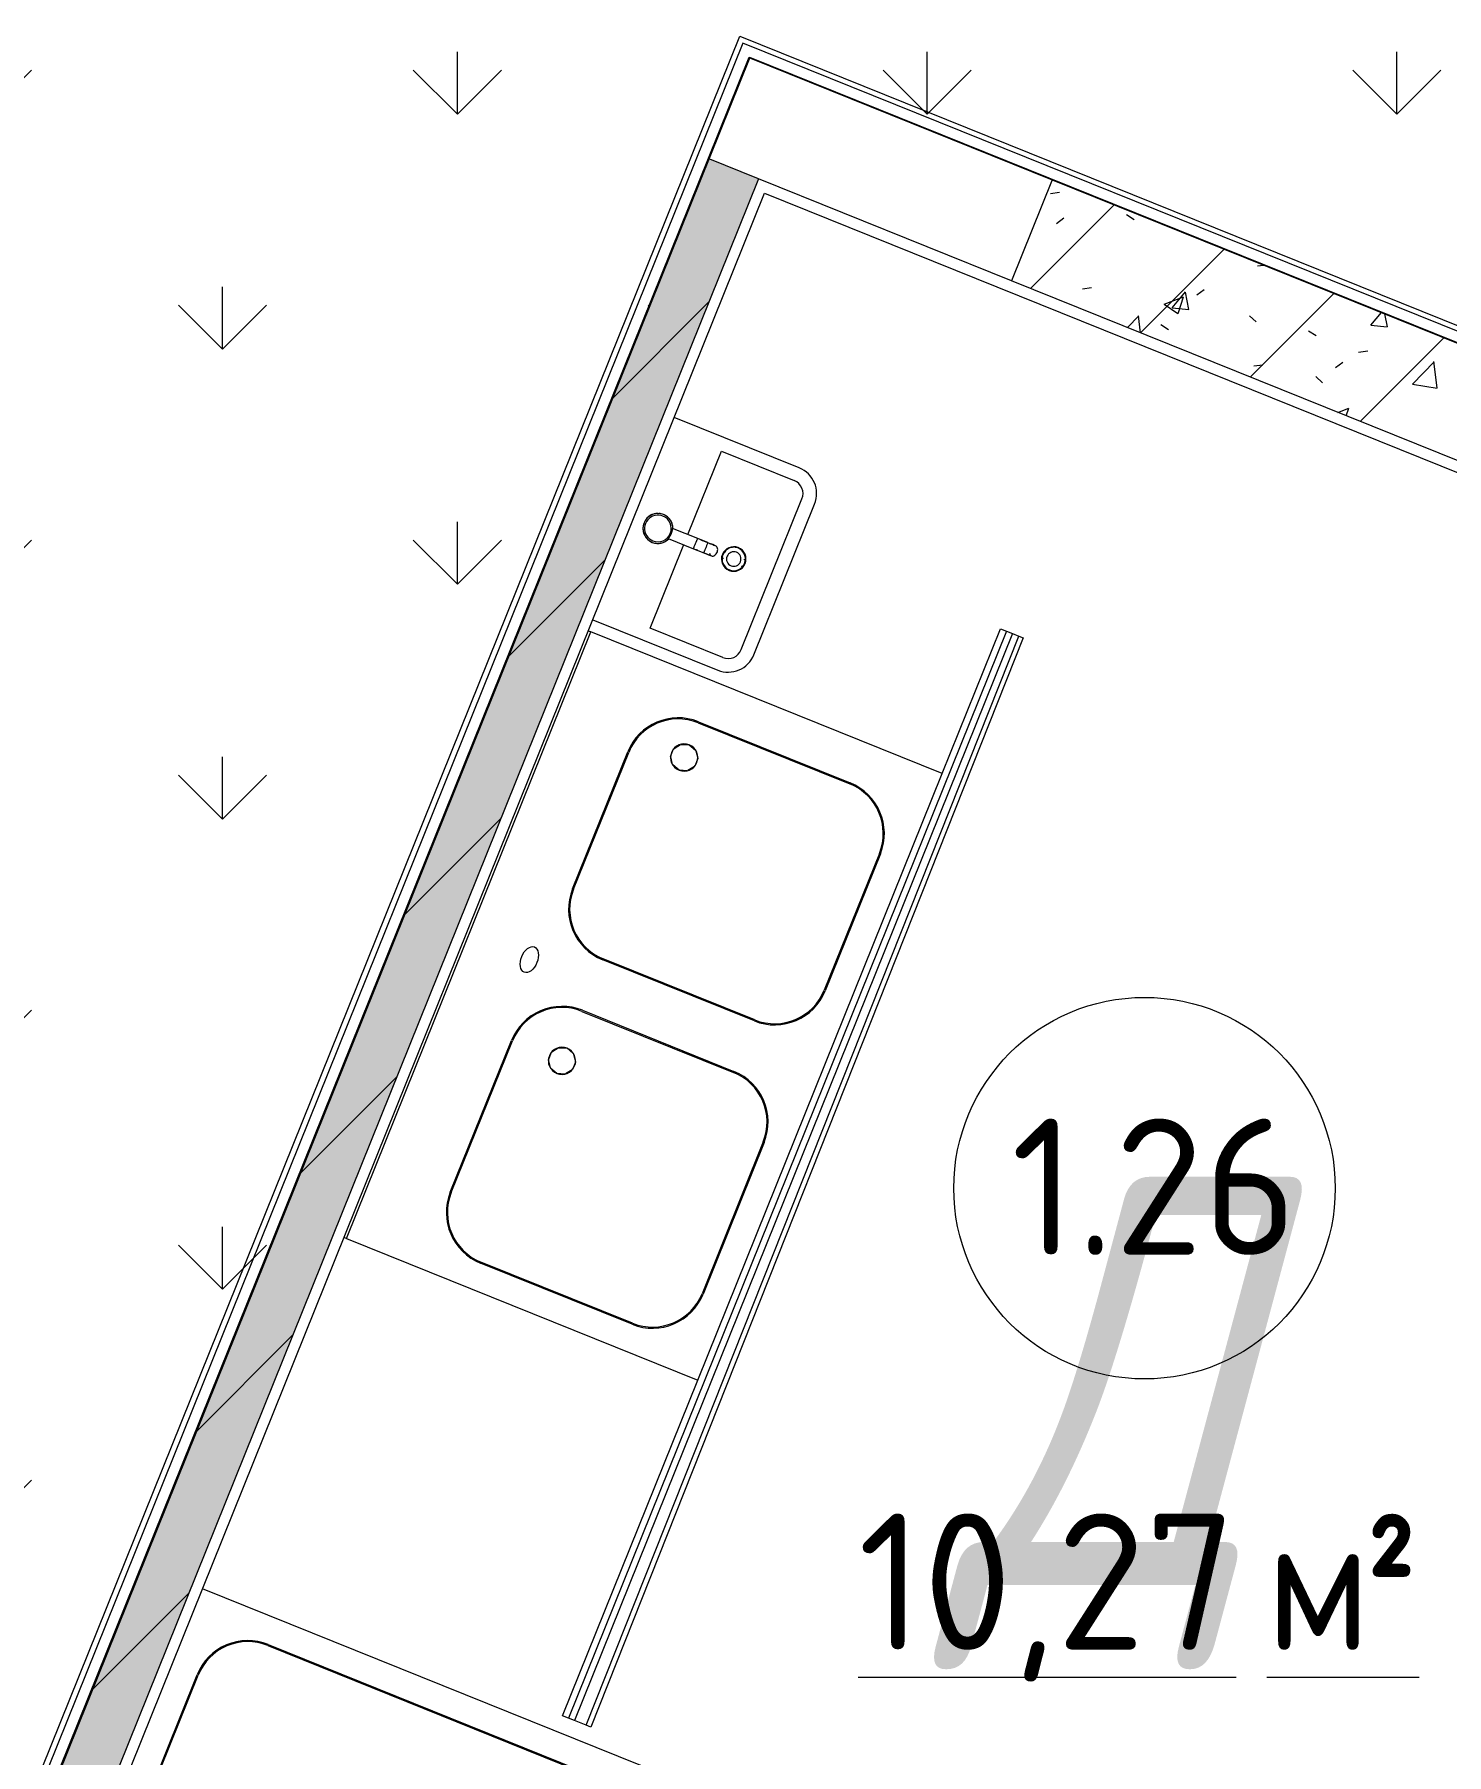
# Model space of a CAD drawing. Header units: millimetres. Extents: x -584918 to 2941280, y 3000189 to 4229862.
# Drawn here: x 206892 to 209483, y 3665763 to 3668918 of the extents above; entities that cross this region are included whole.
import ezdxf

# ---------------------------------------------------------------- set-up
doc = ezdxf.new("R2010")
doc.units = ezdxf.units.MM
for name, color, linetype, lineweight in [('Марки помещений', 7, 'Continuous', 0), ('Оборудование', 7, 'Continuous', 0), ('Сантехника', 7, 'Continuous', 0), ('Стены внутренние', 7, 'Continuous', 0), ('Стены несущие', 7, 'Continuous', 0), ('Стены отделка', 7, 'Continuous', 0), ('экспертиза ДУ категории', 1, 'Continuous', 0), ('экспертиза условные обозначения', 1, 'Continuous', 0)]:
    doc.layers.add(name, color=color, linetype=linetype, lineweight=lineweight)
doc.styles.add('GOST Common_2', font='', dxfattribs={"height": 500})
doc.styles.add('GOST Common_3', font='', dxfattribs={"width": 0.9, "height": 500})
doc.styles.add('mytext', font='isocpeur.ttf', dxfattribs={"width": 0.8, "oblique": 14.999978})
doc.styles.get('GOST Common_2').set_extended_font_data('GOST Common')
doc.styles.get('GOST Common_3').set_extended_font_data('GOST Common')
pattern_1 = [(45, (192051.36, 3643581.32), (-141.4214, 141.4214), [])]
pattern_2 = [(50, (192051.36, 3643581.32), (364.368, -31.8783), [38.1, -419.1]), (355, (192051.36, 3643581.3), (-70.486, 382.1133), [30.48, -335.28]), (100.451, (192081.73, 3643578.66), (293.885, 350.2334), [32.38, -356.18]), (46.184, (192051.36, 3643682.9), (542.1585, -84.086), [57.15, -628.65]), (96.636, (192096.54, 3643675.9), (474.805, 494.855), [48.57, -534.27]), (351.184, (192051.36, 3643682.9), (474.81, 494.85), [45.72, -502.92]), (21, (192102.16, 3643657.52), (303.2285, -204.5305), [38.1, -419.1]), (326, (192102.16, 3643657.5), (123.604, 368.376), [30.48, -335.28]), (71.451, (192127.43, 3643640.47), (426.834, 163.8427), [32.38, -356.18]), (37.5, (192051.36, 3643581.32), (6.17665, 169.11015), [16.764, -314.452, 16.764, -323.596, -336.55]), (37.5, (192051.36, 3643581.32), (6.17665, 169.11015), [-671.576, 16.764, -319.786]), (7.5, (192051.36, 3643581.32), (133.6389, 200.3615), [16.764, -177.292, 16.764, -306.832, -128.27]), (7.5, (192051.36, 3643581.32), (133.6389, 200.3615), [-517.652, 16.764, -111.506]), (327.5, (191938.08, 3643581.32), (271.1818, -11.45836), [16.764, -110.236, 16.764, -379.476, -525.78]), (327.5, (191938.08, 3643581.32), (271.1818, -11.45836), [-523.24, 16.764, -509.016]), (317.5, (191887.28, 3643581.32), (296.2585, 50.8528), [16.764, -148.336, 16.764, -246.38, -373.38]), (317.5, (191887.28, 3643581.32), (296.2585, 50.8528), [-428.244, 16.764, -356.616])]

# ---------------------------------------------------------------- blocks, each defined once
blk = doc.blocks.new('VK_02_Мойка - Рукомойник-V174-АР Этаж 01')
at = {"layer": 'Сантехника', "color": 253, "true_color": 0xaaaaaa}
for p, q in [((-200, -1.8), (-200, -249)), ((200, -249), (200, -1.8)), ((-175, -249), (-175, -105)), ((-175, -105), (-9.9, -105)), ((9.9, -105), (175, -105)), ((175, -105), (175, -249)), ((-149, -275), (149, -275)), ((-149, -300), (149, -300))]:
    blk.add_line(p, q, dxfattribs=at)
for centre, radius, start, end in [((-149, -249), 51, 180, 270), ((-149, -249), 26, 180, 270), ((149, -249), 26, 270, 360), ((149, -249), 51, 270, 360)]:
    blk.add_arc(centre, radius, start, end, dxfattribs=at)
blk = doc.blocks.new('МС_03-03_Смеситель_Однокрановый - МС_03-03_Смеситель_Однокрановый-V175-АР Этаж 01')
at = {"layer": 'Сантехника', "color": 253, "true_color": 0xaaaaaa}
for p, q in [((-10, -24.6), (-10, -74.6)), ((10, -74.6), (10, -24.6)), ((-10, -74.6), (-10, -94.6)), ((-10, -74.6), (-10, -80.8)), ((-10, -83.3), (-10, -98.3)), ((-10, -94.6), (-9.9, -94.6)), ((10, -94.6), (10, -74.6)), ((10, -80.8), (10, -74.6)), ((10, -98.3), (10, -83.3)), ((-10, -108.1), (-10, -109.9)), ((10, -109.9), (10, -108.1))]:
    blk.add_line(p, q, dxfattribs=at)
at = {"layer": 'Сантехника', "color": 253, "true_color": 0xaaaaaa, "flags": 128}
for points in [[(-10, -83.3), (-10, -82), (-10, -80.8)], [(-10, -80.8), (-10, -82), (-10, -83.3)], [(9.9, -94.6), (9.5, -94.6), (8.9, -94.6), (8.1, -94.6), (7.1, -94.6), (5.9, -94.6), (4.5, -94.6), (3.1, -94.6), (1.6, -94.6), (0, -94.6), (-1.6, -94.6), (-3.1, -94.6), (-4.5, -94.6), (-5.9, -94.6), (-7.1, -94.6), (-8.1, -94.6), (-8.9, -94.6), (-9.5, -94.6), (-9.9, -94.6), (-10, -94.6)], [(10, -80.8), (10, -82), (10, -83.3)], [(10, -83.3), (10, -82), (10, -80.8)], [(-10, -108.1), (-10, -104.4), (-10, -98.3)], [(-10, -98.3), (-10, -104.4), (-10, -108.1)], [(-7, -104.8), (-8.1, -105.7), (-9.1, -107), (-9.8, -108.4), (-10, -109.9)], [(-10, -109.9), (-9.8, -111.5), (-9.1, -112.9), (-8.1, -114.2), (-6.7, -115.3), (-5, -116.2), (-3.1, -116.8), (-1, -117.2), (1, -117.2), (3.1, -116.8), (5, -116.2), (6.7, -115.3), (8.1, -114.2), (9.1, -112.9), (9.8, -111.5), (10, -109.9)], [(10, -109.9), (9.8, -108.4), (9.1, -107)], [(10, -98.3), (10, -104.4), (10, -108.1)], [(10, -108.1), (10, -104.4), (10, -98.3)]]:
    blk.add_lwpolyline(points, dxfattribs=at)
at = {"layer": 'Сантехника', "color": 253, "true_color": 0xaaaaaa}
for radius, start, end in [(27.5, 360, 180), (27.5, 165, 180), (27.5, 180, 248.3704), (27.5, 180, 198.023), (27.5, 143.312, 156.6878), (24.5, 36, 180), (24.5, 180, 360), (27.5, 101.9769, 138.0229), (27.5, 83.3119, 96.6877), (27.5, 41.9768, 78.0228), (24.5, 360, 34.2157), (27.5, 23.3117, 36.6875), (27.5, 0, 18.0226), (27.5, 203.3122, 216.688), (27.5, 221.9771, 248.4991), (27.5, 291.6291, 360), (27.5, 291.5009, 318.0232), (27.5, 323.3125, 336.6883), (27.5, 345, 360)]:
    blk.add_arc((0, 0), radius, start, end, dxfattribs=at)
for points, knots in [([(10, -24.6), (9.8, -24.6), (9.5, -24.6), (9, -24.7), (8.6, -24.8), (8.4, -24.9), (8, -25), (7.4, -25.1), (6.7, -25.3), (6.2, -25.4), (5.9, -25.4), (5.4, -25.5), (4.7, -25.6), (3.7, -25.8), (2.6, -25.9), (0.8, -26), (-0.8, -26), (-2.5, -25.9), (-3.5, -25.8), (-4.4, -25.7), (-5, -25.6), (-5.5, -25.5), (-5.9, -25.4), (-6.2, -25.4), (-6.4, -25.3), (-6.6, -25.3), (-7, -25.2), (-7.5, -25.1), (-8, -25), (-8.3, -24.9), (-8.6, -24.8), (-8.8, -24.8), (-9.1, -24.7), (-9.4, -24.6), (-9.7, -24.6), (-9.9, -24.6), (-10, -24.6)], [-1, -1, -1, -1, -0.958333, -0.916667, -0.895833, -0.885417, -0.875, -0.833333, -0.791667, -0.78125, -0.770833, -0.75, -0.708333, -0.666667, -0.611111, -0.555556, -0.444444, -0.388889, -0.333333, -0.305556, -0.277778, -0.25, -0.236111, -0.222222, -0.215278, -0.208333, -0.194444, -0.166667, -0.138889, -0.125, -0.111111, -0.097222, -0.083333, -0.055556, -0.027778, 0, 0, 0, 0]), ([(-9.9, -74.6), (-9.8, -74.6), (-9.5, -74.5), (-8.9, -74.5), (-8.1, -74.4), (-7.1, -74.4), (-5.5, -74.3), (-2.2, -74.2), (3.3, -74.2), (7.7, -74.4), (9.4, -74.5), (9.8, -74.6), (9.9, -74.6)], [0.05, 0.05, 0.05, 0.05, 0.1, 0.15, 0.2, 0.25, 0.3, 0.4, 0.6, 0.8, 0.9, 0.95, 0.95, 0.95, 0.95])]:
    blk.add_open_spline(points, degree=3, knots=knots, dxfattribs=at)
blk = doc.blocks.new('МС_03-04_Сифон_Бутылочный - Для умывальника_Гофрированный выпуск_DN1-V176-АР Этаж 01')
at = {"layer": 'Сантехника', "color": 253, "true_color": 0xaaaaaa}
for radius, start, end in [(22.5, 0, 180), (22.5, 180, 0), (21.5, 0, 180), (21.5, 180, 285.3405), (20, 158.285, 164.9916), (13.3, 0, 180), (13.3, 180, 0), (21.5, 288, 360), (20, 15.0084, 21.715), (20, 197.6203, 201.715), (20, 338.285, 344.9916)]:
    blk.add_arc((0, 0), radius, start, end, dxfattribs=at)
blk = doc.blocks.new('VM_Ванная моечная 2-секционная - ГхШ 700х1200-V183-АР Этаж 01')
at = {"layer": 'Сантехника'}
for p, q in [((-600, -5), (-600, 0)), ((600, 0), (600, -5)), ((-600, -5), (-600, -700)), ((-600, -5), (600, -5)), ((600, -700), (600, -5)), ((-450, -150), (-150, -150)), ((-450, -152), (-150, -152)), ((150, -150), (420.7, -150)), ((150, -152), (420.7, -152)), ((-550, -550), (-550, -250)), ((-548, -550), (-548, -250)), ((-52, -250), (-52, -550)), ((-50, -250), (-50, -550)), ((50, -550), (50, -250)), ((52, -550), (52, -250)), ((518.7, -250), (518.7, -550)), ((520.7, -250), (520.7, -550)), ((-150, -648), (-450, -648)), ((-150, -650), (-450, -650)), ((420.7, -648), (150, -648)), ((420.7, -650), (150, -650)), ((-600, -700), (600, -700))]:
    blk.add_line(p, q, dxfattribs=at)
at = {"layer": 'Сантехника', "color": 253, "true_color": 0xaaaaaa}
for p, q in [((-175, -250), (-170.4, -235.9)), ((-170.4, -264.1), (-175, -250)), ((-169.6, -234.9), (-158.2, -226.6)), ((-157.4, -226.2), (-142.6, -226.2)), ((-141.8, -226.6), (-130.4, -234.9)), ((-129.6, -235.9), (-125, -250)), ((-125, -250), (-129.6, -264.1)), ((425, -250), (429.6, -235.9)), ((429.6, -264.1), (425, -250)), ((430.4, -234.9), (441.8, -226.6)), ((442.6, -226.2), (457.4, -226.2)), ((458.2, -226.6), (469.6, -234.9)), ((470.4, -235.9), (475, -250)), ((475, -250), (470.4, -264.1)), ((-158.2, -273.4), (-169.6, -265.1)), ((-142.6, -273.8), (-157.4, -273.8)), ((-130.4, -265.1), (-141.8, -273.4)), ((441.8, -273.4), (430.4, -265.1)), ((457.4, -273.8), (442.6, -273.8)), ((469.6, -265.1), (458.2, -273.4))]:
    blk.add_line(p, q, dxfattribs=at)
at = {"layer": 'Сантехника', "flags": 128}
for points in [[(-25, -125), (-24.5, -122.1), (-23.1, -119.3), (-20.8, -116.7), (-17.7, -114.4), (-13.9, -112.5), (-9.6, -111.1), (-4.9, -110.3), (0, -110), (4.9, -110.3), (9.6, -111.1), (13.9, -112.5), (17.7, -114.4), (20.8, -116.7), (23.1, -119.3), (24.5, -122.1), (25, -125)], [(25, -125), (24.5, -127.9), (23.1, -130.7), (20.8, -133.3), (17.7, -135.6), (13.9, -137.5), (9.6, -138.9), (4.9, -139.7), (0, -140), (-4.9, -139.7), (-9.6, -138.9), (-13.9, -137.5), (-17.7, -135.6), (-20.8, -133.3), (-23.1, -130.7), (-24.5, -127.9), (-25, -125)]]:
    blk.add_lwpolyline(points, dxfattribs=at)
at = {"layer": 'Сантехника'}
for centre, radius, start, end in [((-450, -250), 100, 90, 180), ((-450, -250), 98, 90, 180), ((-150, -250), 100, 360, 90), ((-150, -250), 98, 0, 90), ((150, -250), 100, 90, 180), ((150, -250), 98, 90, 180), ((420.7, -250), 100, 0, 90), ((420.7, -250), 98, 0, 90), ((-150, -250), 25, 0, 180), ((-150, -250), 25, 180, 360), ((450, -250), 25, 0, 180), ((450, -250), 25, 180, 360), ((-450, -550), 100, 180, 270), ((-450, -550), 98, 180, 270), ((-150, -550), 98, 270, 0), ((-150, -550), 100, 270, 0), ((150, -550), 100, 180, 270), ((150, -550), 98, 180, 270), ((420.7, -550), 100, 270, 0), ((420.7, -550), 98, 270, 0)]:
    blk.add_arc(centre, radius, start, end, dxfattribs=at)
blk = doc.blocks.new('Лоток GRENT S - Лоток GRENT 2150-1220570-АР Этаж 01')
at = {"layer": 'Оборудование'}
for p, q in [((16624.5, 24242.5), (15820.8, 22248.3)), ((16635.1, 24238.2), (15831.5, 22244)), ((16506.4, 23981.6), (16613.3, 24247)), ((16613.3, 24247), (16624.5, 24242.5)), ((16624.5, 24242.5), (16635.1, 24238.2)), ((16635.1, 24238.2), (16646.8, 24233.5)), ((15853.2, 22235.3), (16646.8, 24233.5)), ((16655.1, 24230.2), (15861.4, 22232)), ((16646.8, 24233.5), (16655.1, 24230.2)), ((15809.7, 22252.8), (16057.8, 22868.6)), ((15820.8, 22248.3), (15809.7, 22252.8)), ((15831.5, 22244), (15820.8, 22248.3)), ((15853.2, 22235.3), (15831.5, 22244)), ((15861.4, 22232), (15853.2, 22235.3))]:
    blk.add_line(p, q, dxfattribs=at)
blk = doc.blocks.new('VM_Ванная котломоечная - ГхШ 700х735-1223762-АР Этаж 01')
at = {"layer": 'Сантехника'}
for p, q in [((-600, -5), (-600, 0)), ((-600, -5), (-600, -700)), ((-600, -5), (600, -5)), ((-450, -50), (450, -50)), ((-450, -52), (450, -52)), ((-550, -550), (-550, -150)), ((-548, -550), (-548, -150)), ((548, -150), (548, -550)), ((550, -150), (550, -550)), ((450, -648), (-450, -648)), ((450, -650), (-450, -650)), ((-600, -700), (600, -700))]:
    blk.add_line(p, q, dxfattribs=at)
at = {"layer": 'Сантехника', "color": 253, "true_color": 0xaaaaaa}
for p, q in [((442.6, -126.2), (457.4, -126.2)), ((425, -150), (429.6, -135.9)), ((429.6, -164.1), (425, -150)), ((430.4, -134.9), (441.8, -126.6)), ((458.2, -126.6), (469.6, -134.9)), ((470.4, -135.9), (475, -150)), ((475, -150), (470.4, -164.1)), ((441.8, -173.4), (430.4, -165.1)), ((457.4, -173.8), (442.6, -173.8)), ((469.6, -165.1), (458.2, -173.4))]:
    blk.add_line(p, q, dxfattribs=at)
at = {"layer": 'Сантехника', "flags": 128}
for points in [[(275, -30), (275.5, -27.1), (276.9, -24.3), (279.2, -21.7), (282.3, -19.4), (286.1, -17.5), (290.4, -16.1), (295.1, -15.3), (300, -15), (304.9, -15.3), (309.6, -16.1), (313.9, -17.5), (317.7, -19.4), (320.8, -21.7), (323.1, -24.3), (324.5, -27.1), (325, -30)], [(325, -30), (324.5, -32.9), (323.1, -35.7), (320.8, -38.3), (317.7, -40.6), (313.9, -42.5), (309.6, -43.9), (304.9, -44.7), (300, -45), (295.1, -44.7), (290.4, -43.9), (286.1, -42.5), (282.3, -40.6), (279.2, -38.3), (276.9, -35.7), (275.5, -32.9), (275, -30)]]:
    blk.add_lwpolyline(points, dxfattribs=at)
at = {"layer": 'Сантехника'}
for centre, radius, start, end in [((-450, -150), 100, 90, 180), ((-450, -150), 98, 90, 180), ((450, -150), 100, 360, 90), ((450, -150), 98, 0, 90), ((450, -150), 25, 0, 180), ((450, -150), 25, 180, 360), ((-450, -550), 100, 180, 270), ((-450, -550), 98, 180, 270), ((450, -550), 98, 270, 0), ((450, -550), 100, 270, 0)]:
    blk.add_arc(centre, radius, start, end, dxfattribs=at)
blk = doc.blocks.new('ВК_Домодедово_rvt-1-АР Этаж 01')
at = {"layer": 'Оборудование', "color": 253, "lineweight": 9, "true_color": 0xaaaaaa}
blk.add_blockref('Лоток GRENT S - Лоток GRENT 2150-1220570-АР Этаж 01', (0, 0), dxfattribs=at)
at = {"layer": 'Сантехника', "color": 253, "lineweight": 9, "true_color": 0xaaaaaa}
for name, p, rotation in [('VK_02_Мойка - Рукомойник-V174-АР Этаж 01', (15938.3, 24449.6), 68.05130091645765), ('МС_03-03_Смеситель_Однокрановый - МС_03-03_Смеситель_Однокрановый-V175-АР Этаж 01', (15984.7, 24430.9), 68.05130091645765), ('МС_03-04_Сифон_Бутылочный - Для умывальника_Гофрированный выпуск_DN1-V176-АР Этаж 01', (16123.8, 24374.8), 158.0513009164576), ('VM_Ванная моечная 2-секционная - ГхШ 700х1200-V183-АР Этаж 01', (15632.8, 23686.7), 68.05130091645731), ('VM_Ванная котломоечная - ГхШ 700х735-1223762-АР Этаж 01', (15443.8, 21612.4), 158.0513009164568)]:
    blk.add_blockref(name, p, dxfattribs=dict(at, rotation=rotation))
blk = doc.blocks.new('ASVP_Марка_Помещение_ДваЗначения - Номер Площадь-685795-АР Этаж 01')
at = {"layer": 'Марки помещений'}
blk.add_circle((0, 0), 3.5, dxfattribs=at)

msp = doc.modelspace()

# ---------------------------------------------------------------- hatches: boundary and pattern name
at = {"layer": 'Стены внутренние'}
h = msp.add_hatch(dxfattribs=at)
h.set_pattern_fill('FP_1', color=256, style=0, pattern_type=2)
h.set_pattern_definition(pattern_1)
h.paths.add_polyline_path([(205155.897, 3661047.595), (205716.561, 3662438.873), (205623.81, 3662476.251), (205063.145, 3661084.973), (205128.415, 3661058.67)])
h.paths.add_polyline_path([(206127.715, 3663459.144), (208220.862, 3668653.25), (208128.111, 3668690.628), (206034.963, 3663496.522), (206120.24, 3663462.157)])
h = msp.add_hatch(dxfattribs=at)
h.set_pattern_fill('FP_2', color=256, style=0, pattern_type=2)
h.set_pattern_definition(pattern_2)
h.paths.add_polyline_path([(205155.897, 3661047.595), (205716.561, 3662438.873), (205623.81, 3662476.251), (205063.145, 3661084.973), (205128.415, 3661058.67)])
h.paths.add_polyline_path([(206127.715, 3663459.144), (208220.862, 3668653.25), (208128.111, 3668690.628), (206034.963, 3663496.522), (206120.24, 3663462.157)])
h = msp.add_hatch(dxfattribs=at)
h.set_pattern_fill('FP_1', color=256, style=0, pattern_type=2)
h.set_pattern_definition(pattern_1)
h.paths.add_polyline_path([(209936.772, 3667961.764), (210011.528, 3668147.268), (208759.377, 3668651.866), (208684.622, 3668466.362), (209929.297, 3667964.776)])
h = msp.add_hatch(dxfattribs=at)
h.set_pattern_fill('FP_2', color=256, style=0, pattern_type=2)
h.set_pattern_definition(pattern_2)
h.paths.add_polyline_path([(209936.772, 3667961.764), (210011.528, 3668147.268), (208759.377, 3668651.866), (208684.622, 3668466.362), (209929.297, 3667964.776)])
at = {"layer": 'экспертиза условные обозначения'}
h = msp.add_hatch(dxfattribs=at)
h.set_pattern_fill('GRASS', color=3, scale=24)
h.set_pattern_definition([(90, (131802.37, 3455831.77), (-431.0523, 431.0523), [114.3, -747.8046]), (45, (131802.4, 3455831.8), (-431.0523, 431.0523), [114.3, -495.3]), (135, (131802.4, 3455831.8), (-431.0523, -431.0523), [114.3, -495.3])])
h.paths.add_polyline_path([(207374.352, 3670828.074), (218226.323, 3666454.892), (217665.658, 3665063.613), (208204.965, 3668876.131), (205065.245, 3661084.973), (203673.966, 3661645.637)])
h = msp.add_hatch(dxfattribs=at)
h.set_pattern_fill('GRASS', color=3, scale=24)
h.set_pattern_definition([(90, (151357.9, 3544478.35), (-431.0523, 431.0523), [114.3, -747.8046]), (45, (151357.9, 3544478.35), (-431.0523, 431.0523), [114.3, -495.3]), (135, (151357.9, 3544478.35), (-431.0523, -431.0523), [114.3, -495.3])])
edge = h.paths.add_edge_path()
edge.add_line((191275.023, 3666425.751), (199307.782, 3663189.515))
edge.add_line((199307.782, 3663189.515), (201023.692, 3662498.029))
edge.add_line((201023.692, 3662498.029), (214294.534, 3657150.078))
edge.add_line((214294.534, 3657150.078), (213584.359, 3655387.792))
edge.add_line((213584.359, 3655387.792), (213584.359, 3653330.649))
edge.add_line((213584.359, 3653330.649), (212084.359, 3653330.649))
edge.add_line((212084.359, 3653330.649), (212084.359, 3655992.269))
edge.add_line((212084.359, 3655992.269), (207884.359, 3657684.807))
edge.add_line((207884.359, 3657684.807), (207884.359, 3657630.649))
edge.add_line((207884.359, 3657630.649), (206534.359, 3657630.649))
edge.add_line((206534.359, 3657630.649), (206534.359, 3658228.836))
edge.add_line((206534.359, 3658228.836), (205040.972, 3658830.649))
edge.add_line((205040.972, 3658830.649), (202859.184, 3658830.649))
edge.add_line((202859.184, 3658830.649), (202859.184, 3659708.335))
edge.add_line((202859.184, 3659708.335), (201294.061, 3660338.598))
edge.add_line((201294.061, 3660338.598), (198943.875, 3661282.016))
edge.add_arc((198634.359, 3660226.459), 1100, 73.65753, 174.564886)
edge.add_line((197539.305, 3660330.649), (194784.359, 3660330.649))
edge.add_line((194784.359, 3660330.649), (194784.359, 3662963.911))
edge.add_line((194784.359, 3662963.911), (190564.848, 3664663.465))
edge.add_line((190564.848, 3664663.465), (191275.023, 3666425.751))

# ---------------------------------------------------------------- linework, layer by layer
at = {"layer": 'Стены внутренние'}
for p, q in [((206022.089, 3663544.836), (208186.254, 3668915.17)), ((208186.254, 3668915.17), (209939.264, 3668208.733))]:
    msp.add_line(p, q, dxfattribs=at)
at = {"layer": 'Стены несущие'}
for p, q in [((208128.111, 3668690.628), (206034.963, 3663496.522)), ((208220.862, 3668653.25), (208128.111, 3668690.628)), ((208220.862, 3668653.25), (206912.646, 3665406.934)), ((208759.377, 3668651.866), (208684.622, 3668466.362)), ((208759.377, 3668651.866), (210011.528, 3668147.268)), ((209936.772, 3667961.764), (208684.622, 3668466.362))]:
    msp.add_line(p, q, dxfattribs=at)
at = {"layer": 'Стены отделка'}
for p, q in [((208191.791, 3668902.157), (206016.413, 3663503.997)), ((210019.003, 3668165.818), (208191.791, 3668902.157)), ((208202.866, 3668876.131), (208128.111, 3668690.628)), ((208202.866, 3668876.131), (208759.377, 3668651.866)), ((206938.671, 3665418.009), (208231.937, 3668627.224)), ((208684.622, 3668466.362), (208220.862, 3668653.25)), ((208231.937, 3668627.224), (209929.297, 3667943.213))]:
    msp.add_line(p, q, dxfattribs=at)
at = {"layer": 'экспертиза условные обозначения', "color": 3}
msp.add_lwpolyline([(207374.352, 3670828.074), (218226.323, 3666454.892), (217665.658, 3665063.613), (208204.965, 3668876.131), (205065.245, 3661084.973), (203673.966, 3661645.637), (207374.352, 3670828.074)], dxfattribs=at)

# ---------------------------------------------------------------- block references
msp.add_blockref('ВК_Домодедово_rvt-1-АР Этаж 01', (192051.361, 3643581.316))
at = {"layer": 'Марки помещений', "xscale": 99.99999999999993, "yscale": 99.99999999999993, "zscale": 99.99999999999993}
msp.add_blockref('ASVP_Марка_Помещение_ДваЗначения - Номер Площадь-685795-АР Этаж 01', (208928.98, 3666801.951), dxfattribs=at)

# ---------------------------------------------------------------- texts
at = {"layer": 'Марки помещений', "char_height": 250, "attachment_point": 1}
for s, insert, width, style in [('1.26', (208684.173, 3666929.676), 606.07575, 'GOST Common_2'), ('\\L10,27 ', (208403.386, 3666205.145), 909.11362, 'GOST Common_2'), ('\\L\\fGOST Common|b0|i0|c238|p34|;\\W.9;\\L²', (209332.074, 3666205.145), 165.94931, 'GOST Common_3'), ('\\L\\fGOST Common|b0|i0|c204|p34|;\\W.9;\\Lм', (209153.48, 3666205.145), 216.45562, 'GOST Common_2')]:
    msp.add_mtext(s, dxfattribs=dict(at, insert=insert, width=width, style=style))
at = {"layer": 'экспертиза ДУ категории', "lineweight": 50, "insert": (208576.037, 3666823.924), "char_height": 750, "attachment_point": 1, "style": 'mytext'}
msp.add_mtext_dynamic_manual_height_columns('Д', width=2459.42723, gutter_width=17359.771, heights=[0], dxfattribs=at)

doc.saveas('drawing.dxf')
